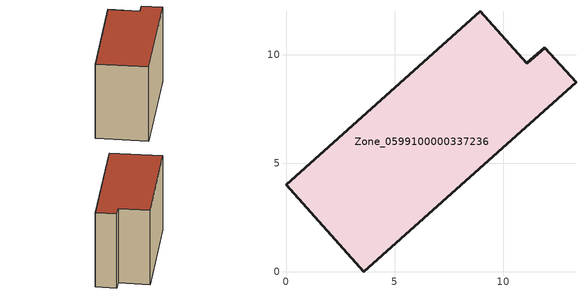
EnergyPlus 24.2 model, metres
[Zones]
Zone_0599100000337236
 floor ground (C_G): 3.58,0 0,4.02 8.94,12.02 11.09,9.61 11.92,10.34 13.36,8.73 z0
 wall outside (C_F): 0,4.02 3.58,0 13.36,8.73 11.92,10.34 11.09,9.61 8.94,12.02 0,4.02 z0:8.37
 roof outside (C_R): 8.94,12.02 0,4.02 3.58,0 13.36,8.73 11.92,10.34 11.09,9.61 z8.37
[BUILDING]
Pand.0599100000337236: North Axis=0; Terrain=City; Loads Convergence Tolerance Value=0.04; Temperature Convergence Tolerance Value=0.4; Solar Distribution=FullExterior; Maximum Number of Warmup Days=25; Minimum Number of Warmup Days=1
[Site:Location]
Rotterdam.The.Hague.AP_ZH_NLD Design_Conditions: Latitude=51.96; Longitude=4.45; Time Zone=1; Elevation=-4.5
[SITE:GROUNDTEMPERATURE:BUILDINGSURFACE]
18, 18, 18, 18, 18, 18, 18, 18, 18, 18, 18, 18
[MATERIAL] Thermal Absorptance=0.9; Solar Absorptance=0.7; Visible Absorptance=0.7
Name | Roughness | Thickness | Conductivity | Density | Specific Heat
G.TI.1975-1991 | MediumSmooth | 0.15 | 0.288461 | 540 | 1210
F.TI.1975-1991 | Rough | 0.3 | 0.230769 | 1920 | 840
R.TI.1975-1991 | MediumRough | 0.2 | 0.153846 | 1500 | 1000
[CONSTRUCTION]
C_G: G.TI.1975-1991
C_F: F.TI.1975-1991
C_R: R.TI.1975-1991
[ZONE]
Zone_0599100000337236: Type=1; Multiplier=1; Ceiling Height=Autocalculate; Volume=Autocalculate; Floor Area=autocalculate; Part of Total Floor Area=Yes
[ZONEINFILTRATION:DESIGNFLOWRATE]
Infil_Zone_0599100000337236: Zone or ZoneList or Space or SpaceList=Zone_0599100000337236; Schedule=AlwaysOn; Design Flow Rate Calculation Method=Flow/Area; Flow Rate per Floor Area=0.003; Constant Term Coefficient=1; Temperature Term Coefficient=0; Velocity Term Coefficient=0; Velocity Squared Term Coefficient=0
[HVACTEMPLATE:ZONE:IDEALLOADSAIRSYSTEM]
Zone_0599100000337236: Maximum Heating Supply Air Temperature=50; Minimum Cooling Supply Air Temperature=13; Maximum Heating Supply Air Humidity Ratio=0.0156; Minimum Cooling Supply Air Humidity Ratio=0.0077; Heating Limit=NoLimit; Cooling Limit=NoLimit; Dehumidification Control Type=ConstantSensibleHeatRatio; Cooling Sensible Heat Ratio=0.7; Dehumidification Setpoint=60; Humidification Control Type=None; Humidification Setpoint=30; Outdoor Air Method=None; Outdoor Air Flow Rate per Person=0.00944; Outdoor Air Flow Rate per Zone Floor Area=0; Outdoor Air Flow Rate per Zone=0; Demand Controlled Ventilation Type=None; Outdoor Air Economizer Type=NoEconomizer; Heat Recovery Type=None; Sensible Heat Recovery Effectiveness=0.7; Latent Heat Recovery Effectiveness=0.65
[ZONECONTROL:THERMOSTAT]
ThermostatControl_Zone_0599100000337236: Zone or ZoneList=Zone_0599100000337236; Control Type Schedule=DualSetpointControlType; Control 1=Thermostat_Zone_0599100000337236; Temperature Difference Between Cutout And Setpoint=0
[THERMOSTATSETPOINT:DUALSETPOINT]
Thermostat_Zone_0599100000337236: Heating Setpoint Temperature Schedule=HeatingSetpoint_Zone_0599100000337236; Cooling Setpoint Temperature Schedule=CoolingSetpoint_Zone_0599100000337236
[SCHEDULE:COMPACT]
HeatingSetpoint_Zone_0599100000337236: Through: 12/31, For: AllDays, Until: 24:00, 21
CoolingSetpoint_Zone_0599100000337236: Through: 12/31, For: AllDays, Until: 24:00, 24
DualSetpointControlType: Through: 12/31, For: AllDays, Until: 24:00, 4
AlwaysOn: Through: 12/31, For: AllDays, Until: 24:00, 1
